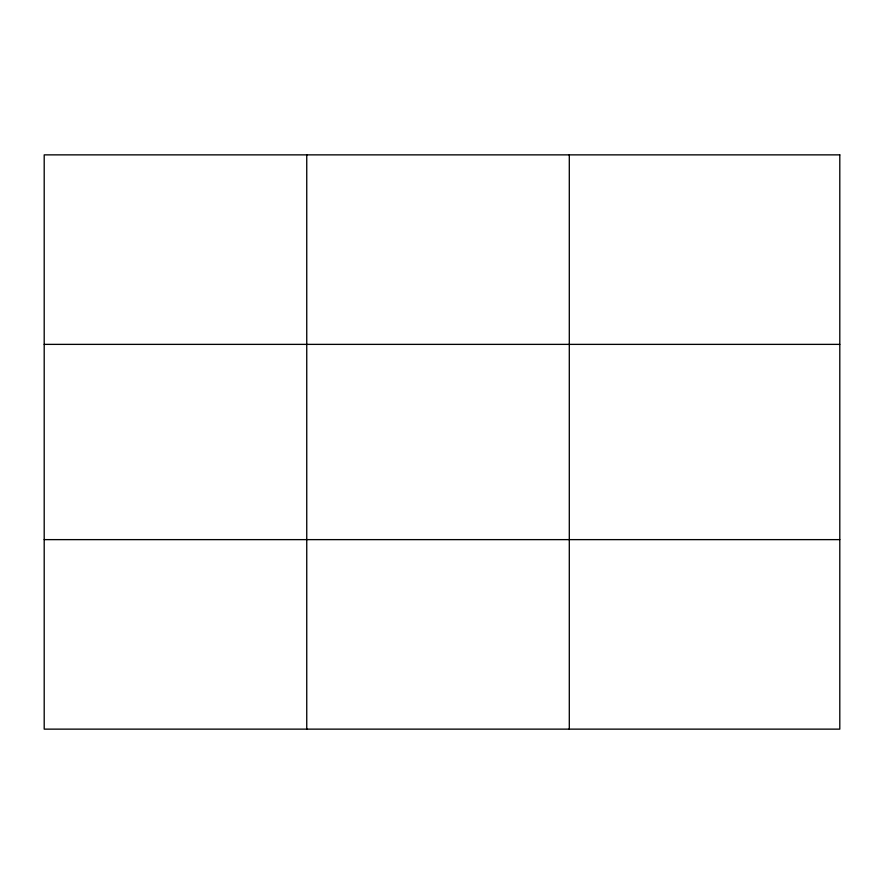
<?xml version="1.0" encoding="UTF-8"?>
<svg xmlns="http://www.w3.org/2000/svg" width="884" height="884" viewBox="0 0 884 884"><rect width="100%" height="100%" fill="white"/><g stroke="black" fill="none" stroke-linecap="round" stroke-linejoin="round"><path stroke-width="1.33" d="M306.748 154.866L306.748 729.134M569.296 154.866L569.296 729.134M44.2 344.373L839.8 344.373M44.2 539.627L839.8 539.627M839.8 154.866L839.8 729.134L44.2 729.134L44.2 154.866L839.8 154.866"/></g></svg>
